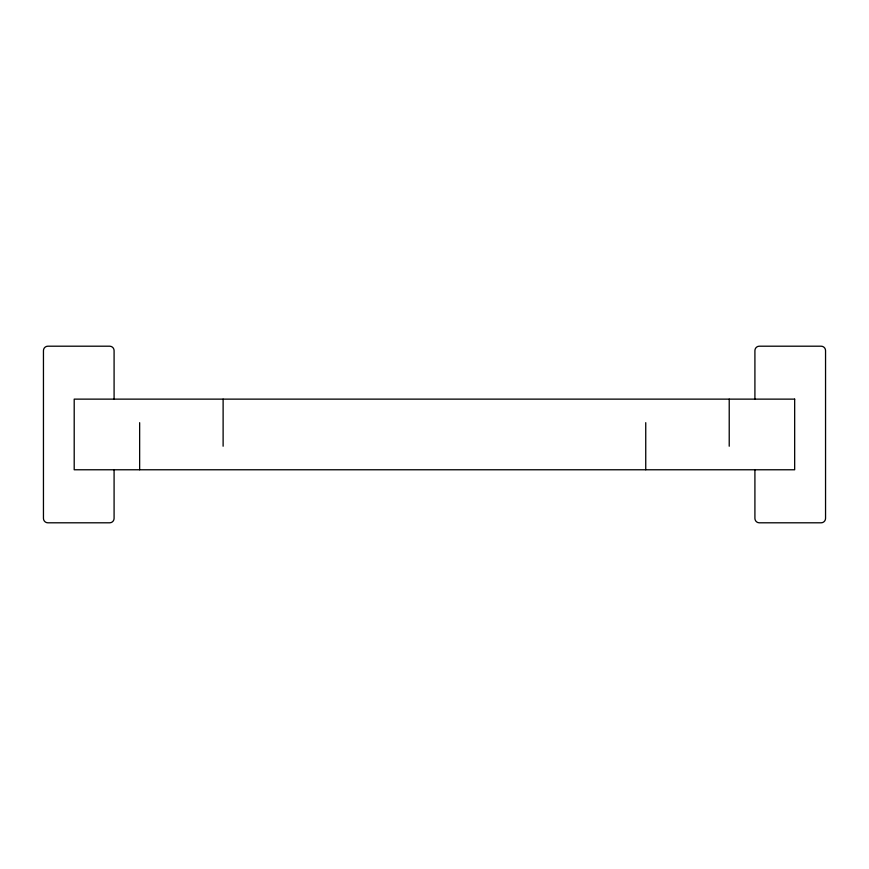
<?xml version="1.0" encoding="UTF-8"?>
<svg xmlns="http://www.w3.org/2000/svg" width="869" height="869" viewBox="0 0 869 869"><rect width="100%" height="100%" fill="white"/><g stroke="black" fill="none" stroke-linecap="round" stroke-linejoin="round"><path stroke-width="1.3" d="M754.911 399.327L754.911 350.62A4.41 4.41 0 0 1 759.321 346.199L821.14 346.199A4.41 4.41 0 0 1 825.55 350.62L825.55 518.38A4.41 4.41 0 0 1 821.14 522.801L759.321 522.801A4.41 4.41 0 0 1 754.911 518.38L754.911 469.673M729.221 399.132L729.221 446.221M645.743 422.671L645.743 469.771M223.116 399.132L223.116 446.221M139.648 422.671L139.648 469.771M114.089 399.327L114.089 350.62A4.41 4.41 0 0 0 109.679 346.199L47.86 346.199A4.41 4.41 0 0 0 43.45 350.62L43.45 518.38A4.41 4.41 0 0 0 47.86 522.801L109.679 522.801A4.41 4.41 0 0 0 114.089 518.38L114.089 469.673M794.668 399.132L74.202 399.132L74.202 469.771L794.668 469.771L794.668 399.132"/></g></svg>
